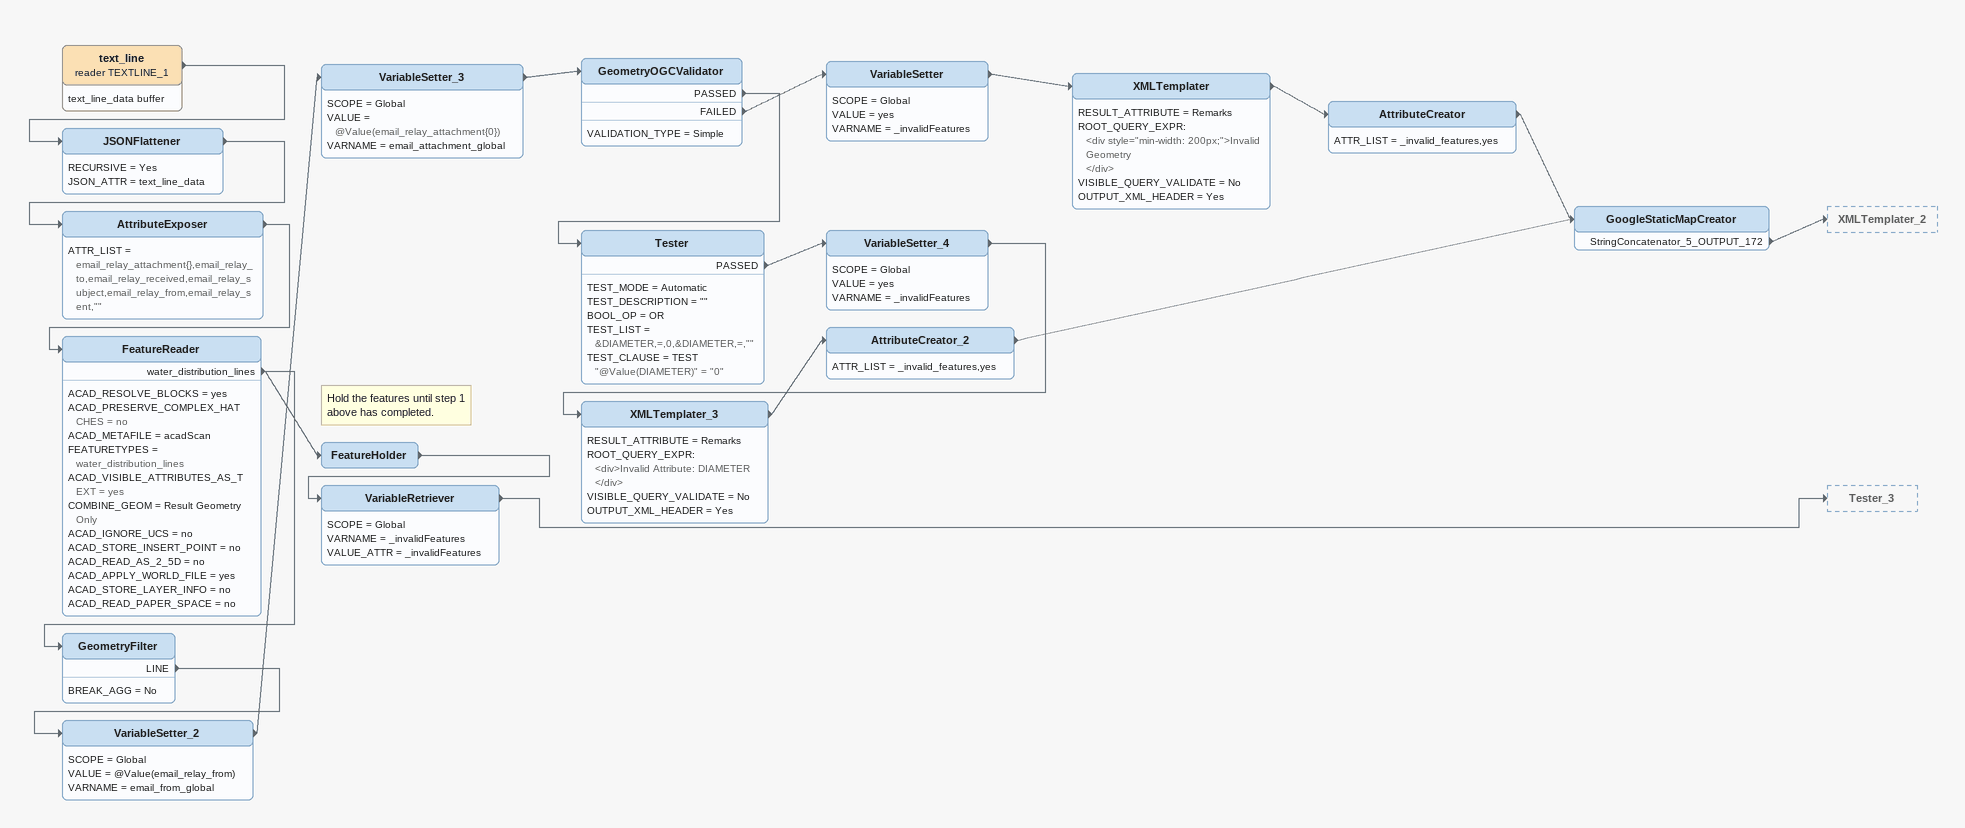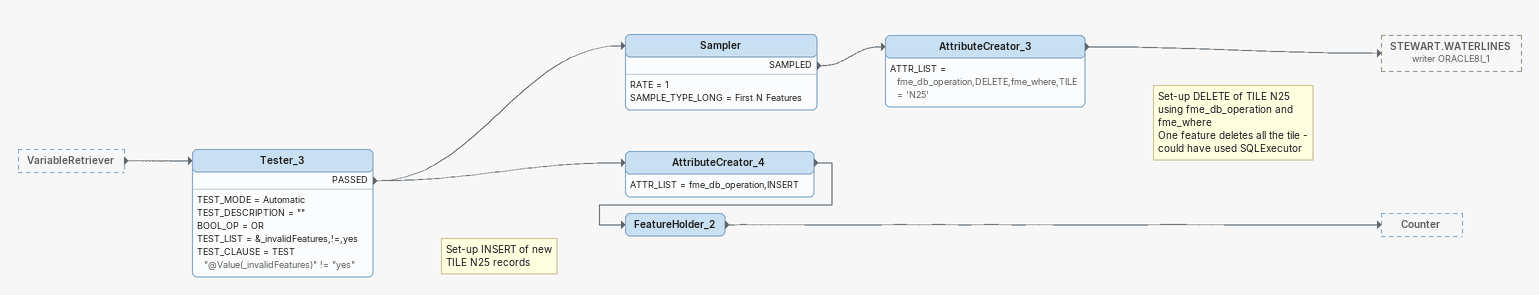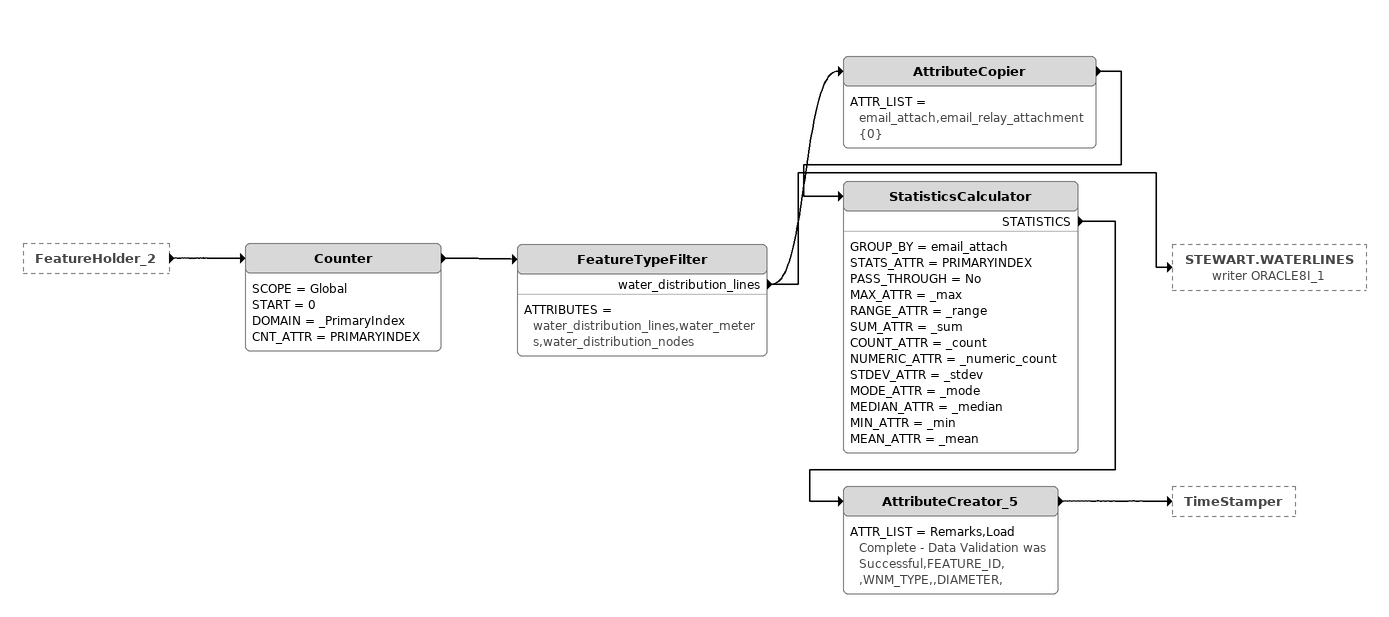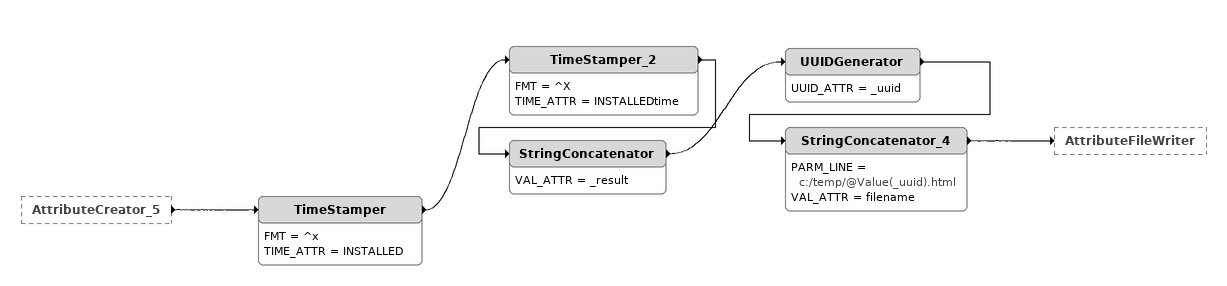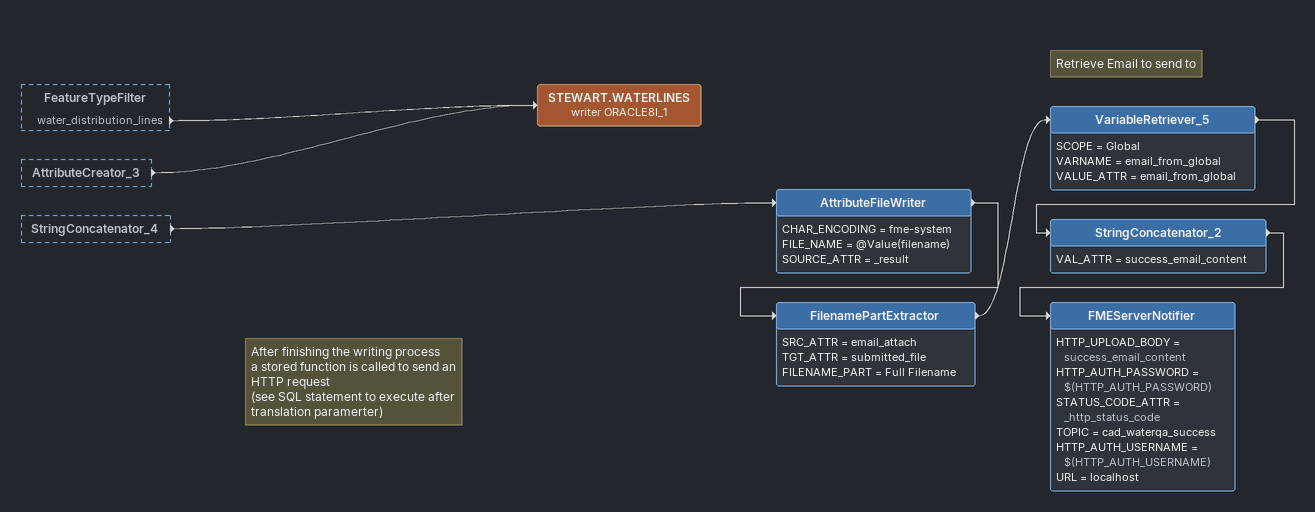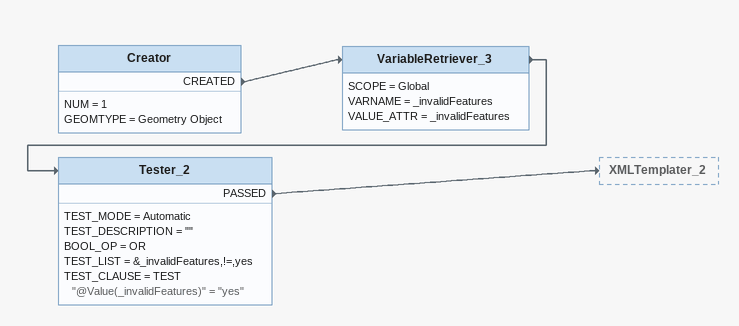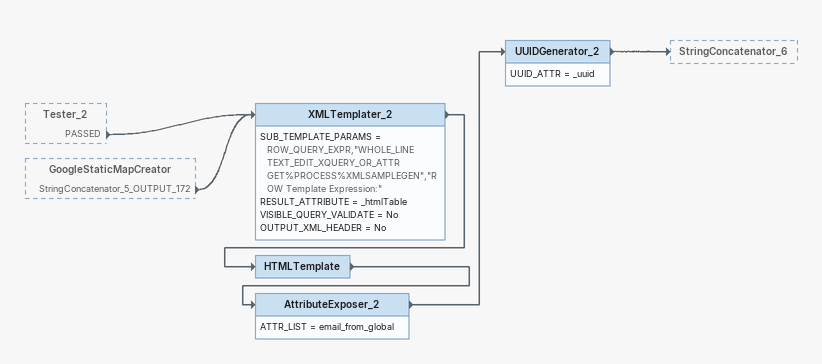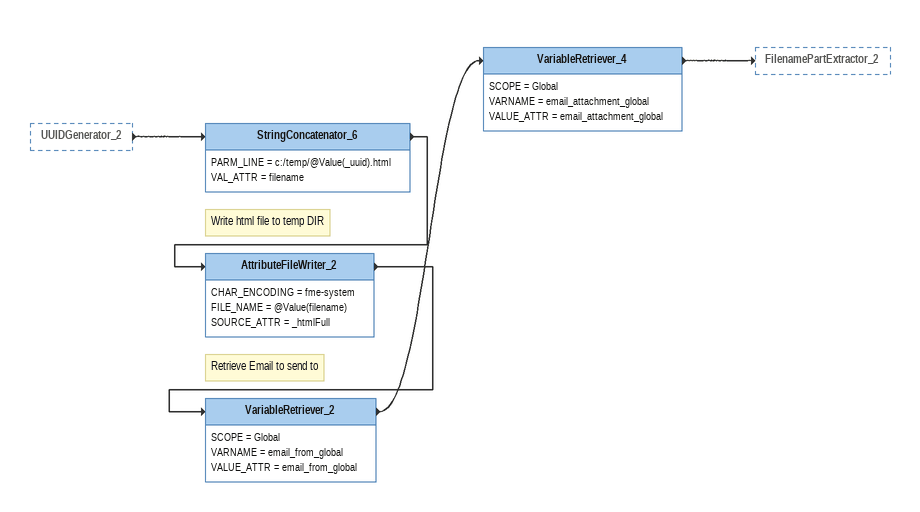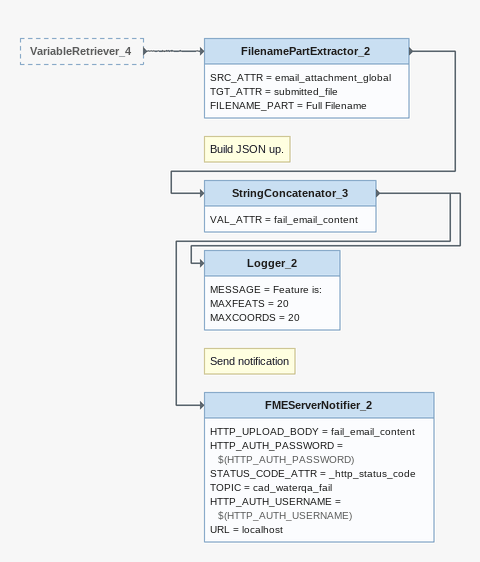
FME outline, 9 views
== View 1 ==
text_line (reader TEXTLINE_1)
    attributes: text_line_data buffer
    -> JSONFlattener
JSONFlattener
    RECURSIVE = Yes
    JSON_ATTR = text_line_data
    -> AttributeExposer
AttributeExposer
    ATTR_LIST = email_relay_attachment{},email_relay_to,email_relay_received,email_relay_subject,email_relay_from,email_relay_sent,""
    -> FeatureReader
FeatureReader
    ACAD_RESOLVE_BLOCKS = yes
    ACAD_PRESERVE_COMPLEX_HATCHES = no
    ACAD_METAFILE = acadScan
    FEATURETYPES = water_distribution_lines
    ACAD_VISIBLE_ATTRIBUTES_AS_TEXT = yes
    COMBINE_GEOM = Result Geometry Only
    ACAD_IGNORE_UCS = no
    ACAD_STORE_INSERT_POINT = no
    ACAD_READ_AS_2_5D = no
    ACAD_APPLY_WORLD_FILE = yes
    ACAD_STORE_LAYER_INFO = no
    ACAD_READ_PAPER_SPACE = no
    water_distribution_lines -> GeometryFilter
    water_distribution_lines -> FeatureHolder
GeometryFilter
    BREAK_AGG = No
    LINE -> VariableSetter_2
VariableSetter_2
    SCOPE = Global
    VALUE = @Value(email_relay_from)
    VARNAME = email_from_global
    -> VariableSetter_3
VariableSetter_3
    SCOPE = Global
    VALUE = @Value(email_relay_attachment{0})
    VARNAME = email_attachment_global
    -> GeometryOGCValidator
GeometryOGCValidator
    VALIDATION_TYPE = Simple
    PASSED -> Tester
    FAILED -> VariableSetter
VariableSetter
    SCOPE = Global
    VALUE = yes
    VARNAME = _invalidFeatures
    -> XMLTemplater
XMLTemplater
    RESULT_ATTRIBUTE = Remarks
    ROOT_QUERY_EXPR:
      <div style="min-width: 200px;">Invalid Geometry
      </div>
    VISIBLE_QUERY_VALIDATE = No
    OUTPUT_XML_HEADER = Yes
    -> AttributeCreator
AttributeCreator
    ATTR_LIST = _invalid_features,yes
    -> GoogleStaticMapCreator
Tester
    TEST_MODE = Automatic
    TEST_DESCRIPTION = ""
    BOOL_OP = OR
    TEST_LIST = &DIAMETER,=,0,&DIAMETER,=,""
    TEST_CLAUSE = TEST "@Value(DIAMETER)" = "0"
    PASSED -> VariableSetter_4
VariableSetter_4
    SCOPE = Global
    VALUE = yes
    VARNAME = _invalidFeatures
    -> XMLTemplater_3
XMLTemplater_3
    RESULT_ATTRIBUTE = Remarks
    ROOT_QUERY_EXPR:
      <div>Invalid Attribute: DIAMETER
      </div>
    VISIBLE_QUERY_VALIDATE = No
    OUTPUT_XML_HEADER = Yes
    -> AttributeCreator_2
AttributeCreator_2
    ATTR_LIST = _invalid_features,yes
    -> GoogleStaticMapCreator
GoogleStaticMapCreator
    StringConcatenator_5_OUTPUT_172 -> XMLTemplater_2
Note: Hold the features until step 1 / above has completed.
FeatureHolder
    -> VariableRetriever
VariableRetriever
    SCOPE = Global
    VARNAME = _invalidFeatures
    VALUE_ATTR = _invalidFeatures
    -> Tester_3

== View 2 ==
VariableRetriever [outside]
    -> Tester_3
Tester_3
    TEST_MODE = Automatic
    TEST_DESCRIPTION = ""
    BOOL_OP = OR
    TEST_LIST = &_invalidFeatures,!=,yes
    TEST_CLAUSE = TEST "@Value(_invalidFeatures)" != "yes"
    PASSED -> Sampler
    PASSED -> AttributeCreator_4
Sampler
    RATE = 1
    SAMPLE_TYPE_LONG = First N Features
    SAMPLED -> AttributeCreator_3
Note: Set-up DELETE of TILE N25 / using fme_db_operation and / fme_where / One feature deletes all the tile - / could have used SQLExecutor
AttributeCreator_3
    ATTR_LIST = fme_db_operation,DELETE,fme_where,TILE = 'N25'
    -> STEWART.WATERLINES (writer ORACLE8I_1)
Note: Set-up INSERT of new / TILE N25 records
AttributeCreator_4
    ATTR_LIST = fme_db_operation,INSERT
    -> FeatureHolder_2
FeatureHolder_2
    -> Counter

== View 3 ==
FeatureHolder_2 [outside]
    -> Counter
Counter
    SCOPE = Global
    START = 0
    DOMAIN = _PrimaryIndex
    CNT_ATTR = PRIMARYINDEX
    -> FeatureTypeFilter
FeatureTypeFilter
    ATTRIBUTES = water_distribution_lines,water_meters,water_distribution_nodes
    water_distribution_lines -> AttributeCopier
    water_distribution_lines -> STEWART.WATERLINES (writer ORACLE8I_1)
AttributeCopier
    ATTR_LIST = email_attach,email_relay_attachment{0}
    -> StatisticsCalculator
StatisticsCalculator
    GROUP_BY = email_attach
    STATS_ATTR = PRIMARYINDEX
    PASS_THROUGH = No
    MAX_ATTR = _max
    RANGE_ATTR = _range
    SUM_ATTR = _sum
    COUNT_ATTR = _count
    NUMERIC_ATTR = _numeric_count
    STDEV_ATTR = _stdev
    MODE_ATTR = _mode
    MEDIAN_ATTR = _median
    MIN_ATTR = _min
    MEAN_ATTR = _mean
    STATISTICS -> AttributeCreator_5
AttributeCreator_5
    ATTR_LIST = Remarks,Load Complete - Data Validation was Successful,FEATURE_ID, ,WNM_TYPE,,DIAMETER,
    -> TimeStamper

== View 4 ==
AttributeCreator_5 [outside]
    -> TimeStamper
TimeStamper
    FMT = ^x
    TIME_ATTR = INSTALLED
    -> TimeStamper_2
TimeStamper_2
    FMT = ^X
    TIME_ATTR = INSTALLEDtime
    -> StringConcatenator
StringConcatenator
    VAL_ATTR = _result
    -> UUIDGenerator
UUIDGenerator
    UUID_ATTR = _uuid
    -> StringConcatenator_4
StringConcatenator_4
    PARM_LINE = c:/temp/@Value(_uuid).html
    VAL_ATTR = filename
    -> AttributeFileWriter

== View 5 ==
FeatureTypeFilter [outside]
    water_distribution_lines -> STEWART.WATERLINES (writer ORACLE8I_1)
AttributeCreator_3 [outside]
    -> STEWART.WATERLINES (writer ORACLE8I_1)
StringConcatenator_4 [outside]
    -> AttributeFileWriter
AttributeFileWriter
    CHAR_ENCODING = fme-system
    FILE_NAME = @Value(filename)
    SOURCE_ATTR = _result
    -> FilenamePartExtractor
FilenamePartExtractor
    SRC_ATTR = email_attach
    TGT_ATTR = submitted_file
    FILENAME_PART = Full Filename
    -> VariableRetriever_5
Note: Retrieve Email to send to
VariableRetriever_5
    SCOPE = Global
    VARNAME = email_from_global
    VALUE_ATTR = email_from_global
    -> StringConcatenator_2
StringConcatenator_2
    VAL_ATTR = success_email_content
    -> FMEServerNotifier
FMEServerNotifier
    HTTP_UPLOAD_BODY = success_email_content
    HTTP_AUTH_PASSWORD = $(HTTP_AUTH_PASSWORD)
    STATUS_CODE_ATTR = _http_status_code
    TOPIC = cad_waterqa_success
    HTTP_AUTH_USERNAME = $(HTTP_AUTH_USERNAME)
    URL = localhost
Note: After finishing the writing process / a stored function is called to send an HTTP request / (see SQL statement to execute after translation paramerter)
STEWART.WATERLINES (writer ORACLE8I_1)

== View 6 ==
Creator
    NUM = 1
    GEOMTYPE = Geometry Object
    CREATED -> VariableRetriever_3
VariableRetriever_3
    SCOPE = Global
    VARNAME = _invalidFeatures
    VALUE_ATTR = _invalidFeatures
    -> Tester_2
Tester_2
    TEST_MODE = Automatic
    TEST_DESCRIPTION = ""
    BOOL_OP = OR
    TEST_LIST = &_invalidFeatures,!=,yes
    TEST_CLAUSE = TEST "@Value(_invalidFeatures)" = "yes"
    PASSED -> XMLTemplater_2

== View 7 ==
Tester_2 [outside]
    PASSED -> XMLTemplater_2
GoogleStaticMapCreator [outside]
    StringConcatenator_5_OUTPUT_172 -> XMLTemplater_2
XMLTemplater_2
    SUB_TEMPLATE_PARAMS = ROW_QUERY_EXPR,"WHOLE_LINE TEXT_EDIT_XQUERY_OR_ATTR GET%PROCESS%XMLSAMPLEGEN","ROW Template Expression:"
    RESULT_ATTRIBUTE = _htmlTable
    VISIBLE_QUERY_VALIDATE = No
    OUTPUT_XML_HEADER = No
    -> HTMLTemplate
HTMLTemplate
    -> AttributeExposer_2
AttributeExposer_2
    ATTR_LIST = email_from_global
    -> UUIDGenerator_2
UUIDGenerator_2
    UUID_ATTR = _uuid
    -> StringConcatenator_6

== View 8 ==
UUIDGenerator_2 [outside]
    -> StringConcatenator_6
StringConcatenator_6
    PARM_LINE = c:/temp/@Value(_uuid).html
    VAL_ATTR = filename
    -> AttributeFileWriter_2
Note: Write html file to temp DIR
AttributeFileWriter_2
    CHAR_ENCODING = fme-system
    FILE_NAME = @Value(filename)
    SOURCE_ATTR = _htmlFull
    -> VariableRetriever_2
Note: Retrieve Email to send to
VariableRetriever_2
    SCOPE = Global
    VARNAME = email_from_global
    VALUE_ATTR = email_from_global
    -> VariableRetriever_4
VariableRetriever_4
    SCOPE = Global
    VARNAME = email_attachment_global
    VALUE_ATTR = email_attachment_global
    -> FilenamePartExtractor_2

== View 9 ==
VariableRetriever_4 [outside]
    -> FilenamePartExtractor_2
FilenamePartExtractor_2
    SRC_ATTR = email_attachment_global
    TGT_ATTR = submitted_file
    FILENAME_PART = Full Filename
    -> StringConcatenator_3
Note: Build JSON up.
StringConcatenator_3
    VAL_ATTR = fail_email_content
    -> FMEServerNotifier_2
    -> Logger_2
Logger_2
    MESSAGE = Feature is:
    MAXFEATS = 20
    MAXCOORDS = 20
Note: Send notification
FMEServerNotifier_2
    HTTP_UPLOAD_BODY = fail_email_content
    HTTP_AUTH_PASSWORD = $(HTTP_AUTH_PASSWORD)
    STATUS_CODE_ATTR = _http_status_code
    TOPIC = cad_waterqa_fail
    HTTP_AUTH_USERNAME = $(HTTP_AUTH_USERNAME)
    URL = localhost
